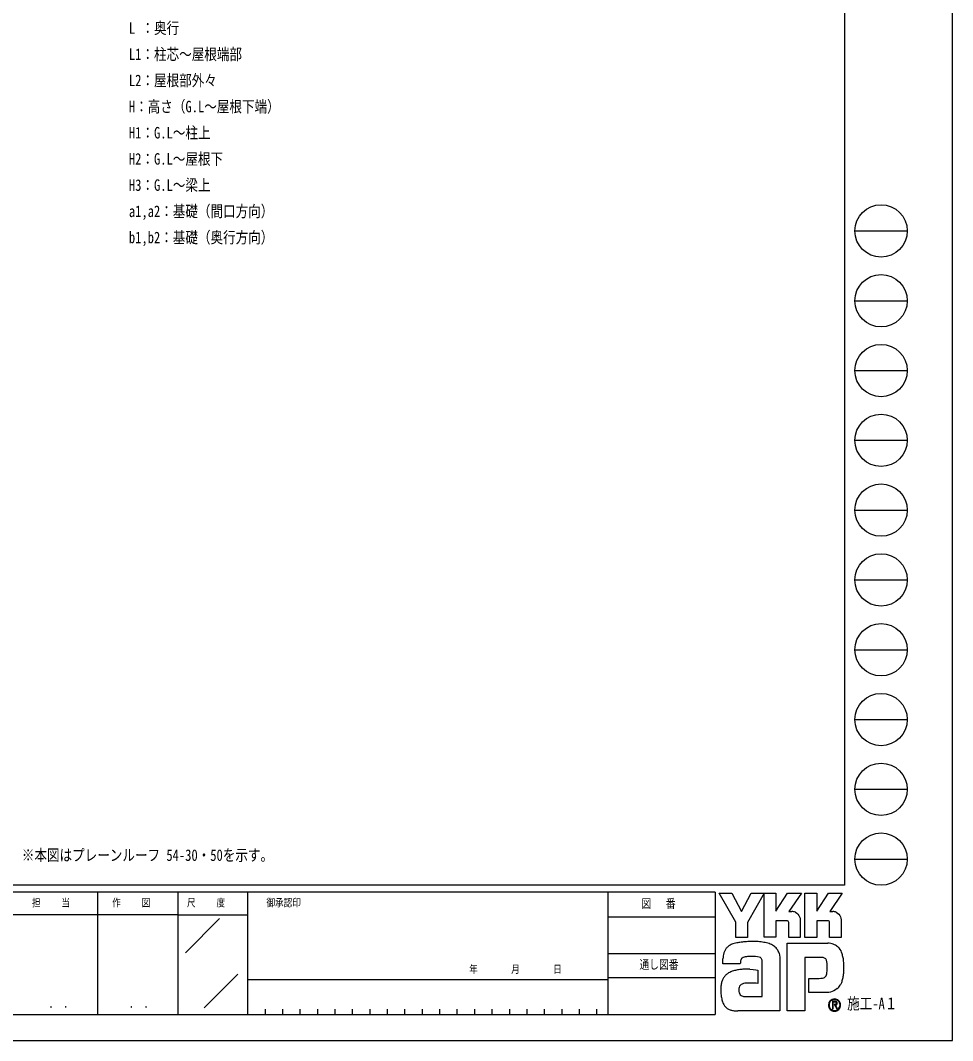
# Model space of a CAD drawing. Units: millimetres, scale not verified. Extents: x -16820 to 16820, y -11880 to 11880.
# Drawn here: x 6137 to 16820, y -11880 to -187 of the extents above; entities that cross this region are included whole.
import ezdxf
from ezdxf.enums import TextEntityAlignment as Align

# ---------------------------------------------------------------- set-up
doc = ezdxf.new("R2010")
doc.units = ezdxf.units.MM
doc.header["$LTSCALE"] = 50
for name, color, linetype in [('0-0_0', 7, 'Continuous'), ('0-2_USER1', 3, 'Continuous'), ('0-7_YKK_ZWAK', 7, 'Continuous')]:
    doc.layers.add(name, color=color, linetype=linetype)
doc.styles.add('ＭＳ ゴシック', font='')
doc.styles.get('ＭＳ ゴシック').set_extended_font_data('MS Gothic')

# ---------------------------------------------------------------- blocks, each defined once
blk = doc.blocks.new('YKKAPLOGO2')
at = {"layer": '0-0_0'}
for p, q in [((1.01823, 0.08688), (1.01823, 0.08688)), ((0.98117, 0.00303), (0.98117, 0.00303))]:
    blk.add_line(p, q, dxfattribs=at)
blk.add_lwpolyline([(0, 1), (0.10923, 1), (0.19125, 0.8454), (0.27305, 1), (0.38236, 1), (0.24229, 0.75077), (0.24229, 0.62572), (0.14266, 0.62572), (0.14266, 0.75413)], close=True, dxfattribs=at)
for points in [[(0.57723, 0.76674), (0.48294, 0.76674), (0.48294, 0.62583), (0.38248, 0.62583), (0.38248, 1), (0.48294, 1), (0.48294, 0.84693), (0.58175, 1), (0.69976, 1), (0.59389, 0.84507), (0.59764, 0.84507), (0.60178, 0.84507), (0.60603, 0.84507), (0.61013, 0.84507), (0.61378, 0.84507), (0.61674, 0.84507), (0.61871, 0.84507), (0.61943, 0.84507)], [(0.92431, 0.76674), (0.83012, 0.76674), (0.83012, 0.62572), (0.7296, 0.62572), (0.7296, 1), (0.83012, 1), (0.83012, 0.84693), (0.92882, 1), (1.04683, 1), (0.94096, 0.84507), (0.94475, 0.84507), (0.94891, 0.84507), (0.95317, 0.84507), (0.95725, 0.84507), (0.9609, 0.84507), (0.96383, 0.84507), (0.96579, 0.84507), (0.9665, 0.84507)], [(0.64833, 0.83913), (0.66032, 0.83228), (0.67048, 0.82334), (0.67865, 0.8127), (0.68468, 0.80074), (0.6884, 0.78784), (0.68968, 0.77438), (0.68968, 0.62547), (0.59166, 0.62547), (0.59166, 0.75249)], [(0.99544, 0.83913), (1.00747, 0.83228), (1.01767, 0.82334), (1.02588, 0.8127), (1.03194, 0.80074), (1.03569, 0.78784), (1.03697, 0.77438), (1.03697, 0.62572), (0.93874, 0.62572), (0.93874, 0.75249)], [(0.86899, 0.45547), (0.72752, 0.45547), (0.72752, 0), (0.57926, 0), (0.57926, 0.57629), (0.92384, 0.57629)], [(1.01689, 0.53557), (1.02656, 0.52337), (1.03381, 0.51155), (1.03886, 0.50085)], [(0.20408, 0.45308), (0.19719, 0.4492), (0.19181, 0.44446), (0.18774, 0.43892), (0.18478, 0.43266), (0.18275, 0.42572), (0.18143, 0.41819), (0.18063, 0.41012), (0.18015, 0.40158), (0.03182, 0.40122), (0.03226, 0.42151), (0.03308, 0.4443)], [(0.50946, 0.49209), (0.51367, 0.47507), (0.51606, 0.45685), (0.51681, 0.43743), (0.51681, 0), (0.15885, 0)], [(0.26091, 0.35452), (0.28898, 0.35267), (0.31105, 0.35019), (0.32549, 0.34787), (0.33066, 0.34649), (0.33066, 0.23302), (0.31425, 0.23475), (0.29625, 0.23573), (0.27782, 0.2361), (0.26014, 0.23605), (0.24436, 0.23572), (0.23164, 0.23528), (0.22316, 0.2349), (0.22008, 0.23474), (0.20725, 0.2324), (0.19618, 0.22873), (0.18689, 0.2237), (0.17937, 0.2173), (0.17361, 0.2095), (0.16962, 0.20028), (0.16741, 0.18962), (0.16696, 0.17748), (0.16838, 0.16413), (0.17121, 0.15309), (0.17529, 0.14416), (0.18044, 0.13712), (0.18647, 0.13177), (0.19322, 0.12788), (0.2005, 0.12525), (0.20813, 0.12367), (0.3657, 0.12367), (0.3657, 0.41521), (0.36575, 0.42099), (0.36545, 0.42664), (0.36471, 0.43209), (0.36344, 0.43725), (0.36155, 0.44206), (0.35895, 0.44645), (0.35554, 0.45033), (0.35124, 0.45364)], [(0.35124, 0.45364), (0.342, 0.45726), (0.32722, 0.46034), (0.30837, 0.46261), (0.28691, 0.46382), (0.26428, 0.46372), (0.24197, 0.46207)], [(0.91931, 0.36796), (0.91912, 0.38685), (0.91822, 0.40386), (0.91609, 0.41881), (0.91222, 0.43148)], [(1.00458, 0.19), (0.99089, 0.17936), (0.97663, 0.17099), (0.96191, 0.16475), (0.94683, 0.16048), (0.9315, 0.15803), (0.91602, 0.15724), (0.76362, 0.15724), (0.76362, 0.27696), (0.84956, 0.27696), (0.86541, 0.27719), (0.87934, 0.27853), (0.89129, 0.28204)], [(1.00471, 0.06648), (1.00463, 0.06822), (1.00442, 0.06989), (1.00406, 0.0715), (1.00356, 0.07303), (1.00292, 0.07449), (1.00214, 0.07585), (1.00123, 0.07713), (1.00018, 0.0783), (0.99881, 0.07952), (0.99728, 0.08058), (0.99561, 0.08148), (0.9938, 0.08222), (0.99187, 0.0828), (0.9898, 0.08322), (0.98763, 0.08347), (0.98533, 0.08355), (0.96284, 0.08355), (0.96284, 0.01739), (0.96964, 0.01739), (0.96964, 0.0768), (0.98533, 0.0768), (0.98695, 0.07675), (0.98848, 0.07659), (0.9899, 0.07633), (0.99123, 0.07597), (0.99244, 0.0755), (0.99354, 0.07494), (0.99453, 0.07428), (0.99539, 0.07353)], [(0.99804, 0.06648), (0.99763, 0.0633), (0.99649, 0.06079), (0.99478, 0.05888), (0.99266, 0.05749), (0.99028, 0.05655), (0.98779, 0.05596), (0.98535, 0.05567), (0.98311, 0.05559), (0.97722, 0.05559), (0.9802, 0.05054), (0.99962, 0.01716), (1.0074, 0.01716), (0.98867, 0.04929), (0.99042, 0.04963), (0.99209, 0.05008), (0.99368, 0.05061), (0.99518, 0.05124), (0.99658, 0.05196), (0.99789, 0.05277), (0.99909, 0.05368), (1.00018, 0.05467)]]:
    blk.add_lwpolyline(points, dxfattribs=at)
for centre, radius, start, end in [((0.61957, 0.77095), 0.07412, 78.26798, 90.11215), ((0.62064, 0.77635), 0.06862, 66.19963, 78.22058), ((0.96664, 0.77082), 0.07425, 78.27851, 90.10826), ((0.96767, 0.77603), 0.06894, 66.2483, 78.23226), ((0.57776, 0.75284), 0.01391, 358.57817, 92.1683), ((0.9249, 0.7529), 0.01385, 358.29941, 92.43455), ((0.14515, 0.46635), 0.10704, 138.03852, 152.12015), ((0.14514, 0.46585), 0.10737, 122.60463, 137.83438), ((0.15933, 0.44289), 0.13436, 108.37421, 122.42809), ((0.18182, 0.36293), 0.21736, 100.93159, 107.35499), ((0.25529, 0.00648), 0.5813, 97.86054, 101.37938), ((0.28979, -0.23318), 0.82342, 94.90201, 97.9576), ((0.29214, -0.25236), 0.84274, 91.6169, 94.94971), ((0.28887, -0.1159), 0.70624, 87.51794, 91.66439), ((0.29804, 0.08078), 0.50934, 81.92631, 87.59083), ((0.32513, 0.26638), 0.32178, 73.67137, 82.05943), ((0.3653, 0.40084), 0.18145, 60.60528, 73.9085), ((0.38175, 0.43364), 0.14482, 52.17347, 59.90542), ((0.39646, 0.45268), 0.12076, 43.55042, 52.14561), ((0.40456, 0.46051), 0.10949, 34.48659, 43.50182), ((0.40462, 0.46068), 0.10934, 25.58915, 34.43128), ((0.9182, 0.41777), 0.15862, 78.73198, 87.96551), ((0.92286, 0.44155), 0.13439, 69.03034, 78.69541), ((0.92719, 0.45311), 0.12204, 59.39484, 68.9885), ((0.9292, 0.45664), 0.11799, 50.3012, 59.3616), ((0.92847, 0.45581), 0.11909, 42.05209, 50.28551), ((0.30203, 0.42891), 0.26939, 171.55622, 176.72493), ((0.21075, 0.44253), 0.17709, 163.48385, 171.57982), ((0.16494, 0.45612), 0.12932, 152.2125, 163.4865), ((0.24324, 0.36015), 0.10084, 102.4979, 112.84632), ((0.26275, 0.27598), 0.18724, 96.37207, 102.75341), ((0.39489, 0.45612), 0.12009, 17.43089, 25.54591), ((0.8698, 0.38276), 0.07272, 77.94572, 90.63794), ((0.87611, 0.41241), 0.0424, 60.20991, 77.92418), ((0.88022, 0.42012), 0.03367, 39.8078, 59.75378), ((0.87446, 0.41572), 0.04091, 22.65544, 39.38165), ((0.86965, 0.42192), 0.18671, 14.76267, 25.00486), ((0.75514, 0.39071), 0.3054, 7.9139, 14.95041), ((0.2107, 0.03972), 0.31348, 99.87193, 106.59825), ((0.22737, -0.05422), 0.40889, 94.78469, 99.91711), ((0.23549, -0.14769), 0.50271, 90.80099, 94.81812), ((0.23672, -0.21729), 0.57232, 87.57779, 90.82714), ((0.58215, 0.36624), 0.33717, 355.2339, 0.29193), ((0.64076, 0.37408), 0.42098, 2.54376, 8.01251), ((0.59392, 0.36943), 0.46788, 352.8937, 357.82206), ((0.5752, 0.37063), 0.48662, 357.76419, 2.60674), ((0.16747, 0.20389), 0.15105, 153.89178, 164.94341), ((0.14513, 0.21463), 0.12626, 142.04688, 153.80771), ((0.14082, 0.21772), 0.12096, 130.60221, 141.94427), ((0.14794, 0.20916), 0.1321, 120.60724, 130.53081), ((0.162, 0.18524), 0.15984, 112.58838, 120.58162), ((0.18093, 0.13977), 0.2091, 106.61303, 112.59024), ((0.87745, 0.31327), 0.03416, 293.91672, 314.09376), ((0.87279, 0.31738), 0.04036, 314.78099, 333.92928), ((0.84282, 0.33193), 0.07367, 334.00676, 347.34989), ((0.76106, 0.35087), 0.1576, 347.14308, 355.40008), ((0.8231, 0.32606), 0.23434, 339.22498, 347.31457), ((0.69178, 0.3567), 0.36919, 347.15166, 352.97565), ((0.30301, 0.18253), 0.28869, 174.55588, 182.47272), ((0.2165, 0.19082), 0.2018, 164.97537, 174.56739), ((0.90566, 0.30152), 0.14907, 311.57033, 318.66243), ((0.88841, 0.31666), 0.17203, 318.67367, 325.29112), ((0.93276, 0.2836), 0.11676, 326.23251, 339.61931), ((0.46432, 0.18507), 0.44999, 181.90948, 187.89042), ((0.27499, 0.15844), 0.2588, 187.80471, 196.36971), ((0.98125, 0.04988), 0.05235, 90.09157, 179.92363), ((0.98106, 0.05031), 0.04646, 89.86602, 135.149), ((0.98125, 0.04998), 0.05225, 44.93442, 90.08536), ((0.98126, 0.04996), 0.04681, 45.03108, 90.11509), ((0.98166, 0.05014), 0.05184, 359.78949, 45.13288), ((0.17503, 0.12891), 0.15456, 196.3102, 208.20993), ((0.1315, 0.10574), 0.10526, 208.29777, 223.35561), ((0.12168, 0.0971), 0.09219, 223.64205, 239.63663), ((0.12983, 0.11193), 0.10909, 239.8785, 253.65355), ((0.14475, 0.16318), 0.16248, 253.69102, 263.74909), ((0.15738, 0.27568), 0.27568, 263.68487, 270.30455), ((0.98093, 0.04983), 0.05203, 179.86065, 225.14399), ((0.98092, 0.05005), 0.04655, 134.8007, 180.12175), ((0.98073, 0.04975), 0.04636, 179.75513, 225.29722), ((0.98118, 0.04982), 0.0522, 224.94536, 269.98445), ((0.98108, 0.04933), 0.04631, 224.62822, 270.10973), ((0.98109, 0.05003), 0.047, 270.09072, 359.90926), ((0.98118, 0.05008), 0.05246, 269.98802, 314.93777), ((0.9881, 0.06676), 0.00995, 358.3894, 42.86139), ((0.98829, 0.066), 0.01642, 316.37674, 1.6565), ((0.98129, 0.04995), 0.0468, 0.00643, 45.07115), ((0.98153, 0.04974), 0.05197, 314.92572, 0.23508)]:
    blk.add_arc(centre, radius, start, end, dxfattribs=at)

msp = doc.modelspace()

# ---------------------------------------------------------------- linework, layer by layer
at = {"layer": '0-7_YKK_ZWAK'}
for p, q in [((15580.08, 11100), (15580.08, -10100)), ((15700.08, -2600), (16300.08, -2600)), ((15700.08, -3400), (16300.08, -3400)), ((15700.08, -4200), (16300.08, -4200)), ((15700.08, -5000), (16300.08, -5000)), ((15700.08, -5800), (16300.08, -5800)), ((15700.08, -6600), (16300.08, -6600)), ((15700.08, -7400), (16300.08, -7400)), ((15700.08, -8200), (16300.08, -8200)), ((15700.08, -9000), (16300.08, -9000)), ((15700.08, -9800), (16300.08, -9800)), ((15580.08, -10100), (-15619.92, -10100)), ((7020.08, -10180), (7020.08, -11580)), ((7940.08, -10180), (7940.08, -11580)), ((8740.08, -10180), (7940.08, -10180)), ((12870.08, -10180), (8740.08, -10180)), ((8740.08, -10180), (8740.08, -11580)), ((12870.08, -10180), (12870.08, -11580)), ((14100.08, -10180), (12870.08, -10180)), ((14100.08, -10180), (14100.08, -11580)), ((7940.08, -10440), (5180.08, -10440)), ((7940.08, -10440), (8740.08, -10440)), ((8028.42, -10873.16), (8420.15, -10481.43)), ((12870.08, -10460), (14100.08, -10460)), ((12870.08, -10880), (14100.08, -10880)), ((8242.69, -11503.95), (8627.57, -11119.07)), ((8740.08, -11180), (12870.08, -11180)), ((14100.08, -11160), (12870.08, -11160)), ((8940.08, -11520), (8940.08, -11580)), ((9140.08, -11520), (9140.08, -11580)), ((9340.08, -11520), (9340.08, -11580)), ((9540.08, -11520), (9540.08, -11580)), ((9740.08, -11520), (9740.08, -11580)), ((9940.08, -11520), (9940.08, -11580)), ((10140.08, -11520), (10140.08, -11580)), ((10340.08, -11520), (10340.08, -11580)), ((10540.08, -11520), (10540.08, -11580)), ((10740.08, -11520), (10740.08, -11580)), ((10940.08, -11520), (10940.08, -11580)), ((11140.08, -11520), (11140.08, -11580)), ((11340.08, -11520), (11340.08, -11580)), ((11540.08, -11520), (11540.08, -11580)), ((11740.08, -11520), (11740.08, -11580)), ((11940.08, -11520), (11940.08, -11580)), ((12140.08, -11520), (12140.08, -11580)), ((12340.08, -11520), (12340.08, -11580)), ((12540.08, -11520), (12540.08, -11580)), ((12740.08, -11520), (12740.08, -11580)), ((5180.08, -11580), (7940.08, -11580)), ((7940.08, -11580), (8740.08, -11580)), ((8740.08, -11580), (12870.08, -11580)), ((12870.08, -11580), (14100.08, -11580))]:
    msp.add_line(p, q, dxfattribs=at)
msp.add_lwpolyline([(-16820, -11880), (16820, -11880), (16820, 11880), (-16820, 11880)], close=True, dxfattribs=at)
msp.add_lwpolyline([(7940.08, -10180), (5180.08, -10180), (5180.08, -11580)], dxfattribs=at)
for centre in [(16000.08, -2600), (16000.08, -3400), (16000.08, -4200), (16000.08, -5000), (16000.08, -5800), (16000.08, -6600), (16000.08, -7400), (16000.08, -8200), (16000.08, -9000), (16000.08, -9800)]:
    msp.add_circle(centre, 300, dxfattribs=at)

# ---------------------------------------------------------------- block references
at = {"layer": '0-7_YKK_ZWAK', "xscale": 1348, "yscale": 1348}
msp.add_blockref('YKKAPLOGO2', (14144.08, -11540), dxfattribs=at)

# ---------------------------------------------------------------- texts
at = {"layer": '0-2_USER1', "style": 'ＭＳ ゴシック', "width": 0.8}
for s, p in [('L ：奥行', (7380, -380)), ('L1：柱芯～屋根端部', (7380, -680)), ('L2：屋根部外々', (7380, -980)), ('H：高さ（G.L～屋根下端）', (7380, -1280)), ('H1：G.L～柱上', (7380, -1580)), ('H2：G.L～屋根下', (7380, -1880)), ('H3：G.L～梁上', (7380, -2180)), ('a1,a2：基礎（間口方向）', (7380, -2480)), ('b1,b2：基礎（奥行方向）', (7380, -2780)), ('※本図はプレーンルーフ 54-30・50を示す。', (6153, -9860))]:
    msp.add_text(s, height=132, dxfattribs=at).set_placement(p, align=Align.BOTTOM_LEFT)
at = {"layer": '0-7_YKK_ZWAK', "style": 'ＭＳ ゴシック', "width": 0.8}
for s, height, p in [('担     当', 87.98, (6268.88, -10370)), ('作     図', 87.98, (7188.88, -10370)), ('尺     度', 87.98, (8045.68, -10370)), ('御承認印', 87.98, (8956.55, -10370)), ('図\u3000 番', 102.6, (13253.61, -10390)), ('通し図番', 102.6, (13231.21, -11090)), ('年        月        日', 87.98, (11279.63, -11132.86)), ('施工-A１', 132, (15611.31, -11560.81)), ('． ．', 103.7, (6460, -11537.41)), ('． ．', 103.7, (7380, -11537.41))]:
    msp.add_text(s, height=height, dxfattribs=at).set_placement(p, align=Align.BOTTOM_LEFT)

doc.saveas('drawing.dxf')
